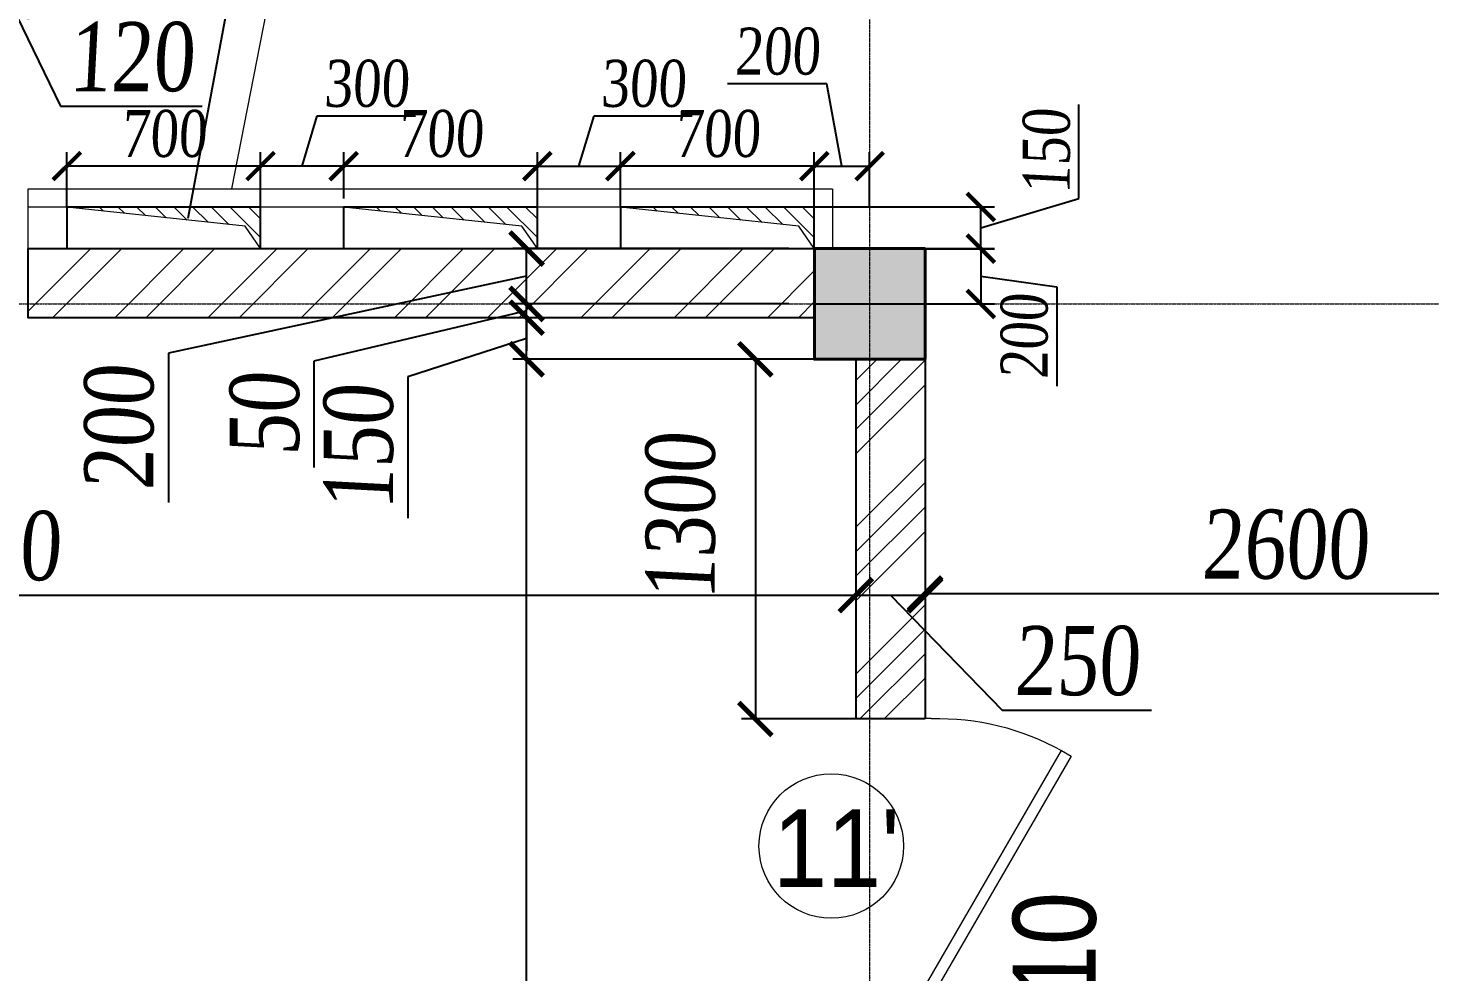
# Model space of a CAD drawing. Header units: inches. Extents: x -407541 to 6688123, y -998590 to 1205599.
# Drawn here: x 170363 to 175427, y 246523 to 249934 of the extents above; entities that cross this region are included whole.
import ezdxf

# ---------------------------------------------------------------- set-up
doc = ezdxf.new("R2010")
doc.units = ezdxf.units.IN
doc.header["$MEASUREMENT"] = 0
doc.linetypes.add('ACAD_ISO04W100', pattern=[30, 24, -3, 0, -3])
for name, color, linetype, lineweight in [('ведомость проемов', 3, 'Continuous', 9), ('гипрок', 35, 'Continuous', 15), ('двери', 123, 'Continuous', 13), ('МОНОЛИТ', 5, 'Continuous', 40), ('Оси', 254, 'ACAD_ISO04W100', 5), ('ОТВ ЭО', 121, 'Continuous', 25), ('ПЕРЕГОРОДКА', 7, 'Continuous', 25), ('Перемычки', 21, 'Continuous', 13), ('размер внутр', 142, 'Continuous', 5), ('размеры шахт', 20, 'Continuous', 15), ('текст ЭО', 41, 'Continuous', 15), ('текст_ОВ', 40, 'Continuous', 25), ('Штриховка', 7, 'Continuous', 9), ('ШТРИХОВКА КИРПИЧ', 30, 'Continuous', 9)]:
    doc.layers.add(name, color=color, linetype=linetype, lineweight=lineweight)
doc.styles.get("Standard").update_dxf_attribs({"font": 'arial.ttf'})
doc.styles.add('style1', font='arial.ttf', dxfattribs={"width": 0.9, "height": 500})
doc.styles.add('STYLE2', font='times.ttf', dxfattribs={"width": 0.8, "oblique": 3})
doc.dimstyles.new('vnytren', dxfattribs={"dimtxt": 250, "dimasz": 120, "dimexe": 50, "dimexo": 0, "dimgap": 50, "dimtad": 1, "dimdec": 0, "dimzin": 0, "dimdsep": 46, "dimtxsty": 'STYLE2', "dimblk": 'ARCHTICK', "dimcen": 0, "dimadec": 0, "dimazin": 0, "dimtfac": 1, "dimtdec": 0, "dimtmove": 1, "dimatfit": 2, "dimldrblk": 'DOT', "dimfxl": 1, "dimtolj": 1, "dimtzin": 0, "dimarcsym": 0})
doc.dimstyles.new('waxti', dxfattribs={"dimtxt": 170, "dimasz": 100, "dimexe": 50, "dimexo": 0, "dimgap": 30, "dimtad": 1, "dimdec": 0, "dimzin": 0, "dimdsep": 46, "dimtxsty": 'STYLE2', "dimblk": 'ARCHTICK', "dimcen": 0, "dimadec": 0, "dimazin": 0, "dimtfac": 1, "dimtdec": 0, "dimtmove": 1, "dimatfit": 2, "dimldrblk": 'DOT', "dimfxl": 1, "dimtolj": 1, "dimtzin": 0, "dimarcsym": 0})

# ---------------------------------------------------------------- blocks, each defined once
blk = doc.blocks.new('_ARCHTICK')
at = {"color": 0, "linetype": 'ByBlock', "const_width": 0.15}
blk.add_lwpolyline([(-0.5, -0.5), (0.5, 0.5)], dxfattribs=at)
blk = doc.blocks.new('*D1540')
at = {"layer": 'размер внутр', "color": 0, "lineweight": -2, "transparency": 16777216}
for p, q in [((173353.2, 248737.2), (172940.3, 248737.2)), ((172990.3, 248737.2), (172990.3, 247437.3)), ((173483.2, 247437.3), (172940.3, 247437.3))]:
    blk.add_line(p, q, dxfattribs=at)
at = {"layer": 'размер внутр', "color": 0, "lineweight": -2, "transparency": 16777216, "xscale": 120, "yscale": 120, "zscale": 120}
for p, rotation in [((172990.3, 248737.2), 90), ((172990.3, 247437.3), 270)]:
    blk.add_blockref('_ARCHTICK', p, dxfattribs=dict(at, rotation=rotation))
at = {"layer": 'размер внутр', "color": 0, "transparency": 16777216, "insert": (172720.6, 248169.3), "char_height": 250, "attachment_point": 5, "rotation": 90, "style": 'STYLE2'}
blk.add_mtext('\\A1;1300', dxfattribs=at)
blk = doc.blocks.new('_Dot')
at = {"color": 0, "linetype": 'ByBlock', "lineweight": -2}
blk.add_line((-0.5, 0), (-1, 0), dxfattribs=at)
at = {"color": 0, "linetype": 'ByBlock', "const_width": 0.5}
blk.add_lwpolyline([(-0.25, 0, 1), (0.25, 0, 1)], format="xyb", close=True, dxfattribs=at)
blk = doc.blocks.new('*D1555')
at = {"layer": 'размер внутр', "color": 0, "lineweight": -2, "transparency": 16777216}
for p, q in [((173203.4, 248737.2), (172114.1, 248737.2)), ((172164.1, 243137.2), (172164.1, 248737.2)), ((173256.9, 243137.2), (172114.1, 243137.2))]:
    blk.add_line(p, q, dxfattribs=at)
at = {"layer": 'размер внутр', "color": 0, "lineweight": -2, "transparency": 16777216, "xscale": 120, "yscale": 120, "zscale": 120}
for p, rotation in [((172164.1, 248737.2), 90), ((172164.1, 243137.2), 270)]:
    blk.add_blockref('_ARCHTICK', p, dxfattribs=dict(at, rotation=rotation))
at = {"layer": 'размер внутр', "color": 0, "transparency": 16777216, "insert": (171986.9, 245937.2), "char_height": 250, "attachment_point": 5, "rotation": 90, "style": 'STYLE2'}
blk.add_mtext('\\A1;5600', dxfattribs=at)
blk = doc.blocks.new('*D1556')
at = {"layer": 'размер внутр', "color": 0, "lineweight": -2, "transparency": 16777216}
for p, q in [((173141.8, 248887.3), (172114.1, 248887.3)), ((172164.1, 248737.2), (172164.1, 248887.3)), ((172164.1, 248812.3), (171735.1, 248674.1)), ((173203.4, 248737.2), (172114.1, 248737.2)), ((171735.1, 248674.1), (171735.1, 248163.2))]:
    blk.add_line(p, q, dxfattribs=at)
at = {"layer": 'размер внутр', "color": 0, "lineweight": -2, "transparency": 16777216, "xscale": 120, "yscale": 120, "zscale": 120}
for p, rotation in [((172164.1, 248887.3), 90), ((172164.1, 248737.2), 270)]:
    blk.add_blockref('_ARCHTICK', p, dxfattribs=dict(at, rotation=rotation))
at = {"layer": 'размер внутр', "color": 0, "transparency": 16777216, "insert": (171557.9, 248418.7), "char_height": 250, "attachment_point": 5, "rotation": 90, "style": 'STYLE2'}
blk.add_mtext('\\A1;150', dxfattribs=at)
blk = doc.blocks.new('*D1557')
at = {"layer": 'размер внутр', "color": 0, "lineweight": -2, "transparency": 16777216}
for p, q in [((172164.1, 248937.2), (172164.1, 249057.2)), ((173111.2, 248937.2), (172114.1, 248937.2)), ((172164.1, 248887.3), (172164.1, 248937.2)), ((172164.1, 248887.3), (172164.1, 248937.2)), ((172164.1, 248912.3), (171395.9, 248730.3)), ((173141.8, 248887.3), (172114.1, 248887.3)), ((172164.1, 248887.3), (172164.1, 248767.3)), ((171395.9, 248730.3), (171395.9, 248346.4))]:
    blk.add_line(p, q, dxfattribs=at)
at = {"layer": 'размер внутр', "color": 0, "lineweight": -2, "transparency": 16777216, "xscale": 120, "yscale": 120, "zscale": 120}
for p, rotation in [((172164.1, 248937.2), 270), ((172164.1, 248887.3), 90)]:
    blk.add_blockref('_ARCHTICK', p, dxfattribs=dict(at, rotation=rotation))
at = {"layer": 'размер внутр', "color": 0, "transparency": 16777216, "insert": (171218.7, 248538.4), "char_height": 250, "attachment_point": 5, "rotation": 90, "style": 'STYLE2'}
blk.add_mtext('\\A1;50', dxfattribs=at)
blk = doc.blocks.new('*D1558')
at = {"layer": 'размер внутр', "color": 0, "lineweight": -2, "transparency": 16777216}
for p, q in [((173111.2, 249137.2), (172114.1, 249137.2)), ((172164.1, 248937.2), (172164.1, 249137.2)), ((172164.1, 249037.2), (170870.3, 248758.9)), ((173111.2, 248937.2), (172114.1, 248937.2)), ((170870.3, 248758.9), (170870.3, 248219.8))]:
    blk.add_line(p, q, dxfattribs=at)
at = {"layer": 'размер внутр', "color": 0, "lineweight": -2, "transparency": 16777216, "xscale": 120, "yscale": 120, "zscale": 120}
for p, rotation in [((172164.1, 249137.2), 90), ((172164.1, 248937.2), 270)]:
    blk.add_blockref('_ARCHTICK', p, dxfattribs=dict(at, rotation=rotation))
at = {"layer": 'размер внутр', "color": 0, "transparency": 16777216, "insert": (170693.1, 248489.4), "char_height": 250, "attachment_point": 5, "rotation": 90, "style": 'STYLE2'}
blk.add_mtext('\\A1;200', dxfattribs=at)
blk = doc.blocks.new('*D1561')
at = {"layer": 'размер внутр', "color": 0, "lineweight": -2, "transparency": 16777216}
for p, q in [((167003.4, 248737.2), (167003.4, 247834.5)), ((173353.2, 248737.2), (173353.2, 247834.5)), ((167003.4, 247884.5), (173353.2, 247884.5))]:
    blk.add_line(p, q, dxfattribs=at)
at = {"layer": 'размер внутр', "color": 0, "lineweight": -2, "transparency": 16777216, "xscale": 120, "yscale": 120, "zscale": 120, "rotation": 180}
blk.add_blockref('_ARCHTICK', (167003.4, 247884.5), dxfattribs=at)
at = {"layer": 'размер внутр', "color": 0, "lineweight": -2, "transparency": 16777216, "xscale": 120, "yscale": 120, "zscale": 120}
blk.add_blockref('_ARCHTICK', (173353.2, 247884.5), dxfattribs=at)
at = {"layer": 'размер внутр', "color": 0, "transparency": 16777216, "insert": (170178.3, 248061.7), "char_height": 250, "attachment_point": 5, "style": 'STYLE2'}
blk.add_mtext('\\A1;6350', dxfattribs=at)
blk = doc.blocks.new('*D1562')
at = {"layer": 'размер внутр', "color": 0, "lineweight": -2, "transparency": 16777216}
for p, q in [((173353.2, 248715.7), (173353.2, 247834.5)), ((173603.3, 248689.3), (173603.3, 247834.5)), ((173353.2, 247884.5), (173603.3, 247884.5)), ((173478.2, 247884.5), (173881.8, 247469.2)), ((173881.8, 247469.2), (174421, 247469.2))]:
    blk.add_line(p, q, dxfattribs=at)
at = {"layer": 'размер внутр', "color": 0, "lineweight": -2, "transparency": 16777216, "xscale": 120, "yscale": 120, "zscale": 120, "rotation": 180}
blk.add_blockref('_ARCHTICK', (173353.2, 247884.5), dxfattribs=at)
at = {"layer": 'размер внутр', "color": 0, "lineweight": -2, "transparency": 16777216, "xscale": 120, "yscale": 120, "zscale": 120}
blk.add_blockref('_ARCHTICK', (173603.3, 247884.5), dxfattribs=at)
at = {"layer": 'размер внутр', "color": 0, "transparency": 16777216, "insert": (174151.4, 247646.4), "char_height": 250, "attachment_point": 5, "style": 'STYLE2'}
blk.add_mtext('\\A1;250', dxfattribs=at)
blk = doc.blocks.new('*D1563')
at = {"layer": 'размер внутр', "color": 0, "lineweight": -2, "transparency": 16777216}
for p, q in [((173603.3, 248689.3), (173603.3, 247840.3)), ((176203.2, 248497.8), (176203.2, 247840.3)), ((173603.3, 247890.3), (176203.2, 247890.3))]:
    blk.add_line(p, q, dxfattribs=at)
at = {"layer": 'размер внутр', "color": 0, "lineweight": -2, "transparency": 16777216, "xscale": 120, "yscale": 120, "zscale": 120, "rotation": 180}
blk.add_blockref('_ARCHTICK', (173603.3, 247890.3), dxfattribs=at)
at = {"layer": 'размер внутр', "color": 0, "lineweight": -2, "transparency": 16777216, "xscale": 120, "yscale": 120, "zscale": 120}
blk.add_blockref('_ARCHTICK', (176203.2, 247890.3), dxfattribs=at)
at = {"layer": 'размер внутр', "color": 0, "transparency": 16777216, "insert": (174903.2, 248067.4), "char_height": 250, "attachment_point": 5, "style": 'STYLE2'}
blk.add_mtext('\\A1;2600', dxfattribs=at)
blk = doc.blocks.new('DVER 4(!)')
at = {"layer": 'двери'}
for points in [[(6388679.9, 630569.8), (6388559.9, 630569.8)], [(6388645.3, 630549.8), (6389150.3, 629675.1), (6389184.9, 629695.1), (6388679.9, 630569.8), (6388645.3, 630549.8)], [(6388679.9, 629559.8), (6388559.9, 629559.8)]]:
    blk.add_lwpolyline(points, dxfattribs=at)
blk.add_arc((6388706.2, 630469.7), 910.3, 268.3483, 299.2018, dxfattribs=at)
blk = doc.blocks.new('*D3622')
at = {"layer": 'размер внутр', "color": 0, "lineweight": -2, "transparency": 16777216}
for p, q in [((170243.2, 250018.3), (170243.2, 249966.8)), ((170363.2, 250016.8), (170243.2, 250016.8)), ((170303.2, 250016.8), (170480.9, 249651.9)), ((170363.2, 250018.3), (170363.2, 249966.8)), ((170480.9, 249651.9), (170991.8, 249651.9))]:
    blk.add_line(p, q, dxfattribs=at)
at = {"layer": 'размер внутр', "color": 0, "lineweight": -2, "transparency": 16777216, "xscale": 120, "yscale": 120, "zscale": 120, "rotation": 180}
blk.add_blockref('_ARCHTICK', (170243.2, 250016.8), dxfattribs=at)
at = {"layer": 'размер внутр', "color": 0, "lineweight": -2, "transparency": 16777216, "xscale": 120, "yscale": 120, "zscale": 120}
blk.add_blockref('_ARCHTICK', (170363.2, 250016.8), dxfattribs=at)
at = {"layer": 'размер внутр', "color": 0, "transparency": 16777216, "insert": (170736.4, 249829.1), "char_height": 250, "attachment_point": 5, "style": 'STYLE2'}
blk.add_mtext('\\A1;120', dxfattribs=at)
blk = doc.blocks.new('*D3423')
at = {"layer": 'размеры шахт', "color": 0, "lineweight": -2, "ltscale": 0.1, "transparency": 16777216}
for p, q in [((172502.8, 249286.6), (172502.8, 249485.2)), ((173203.2, 249286.6), (173203.2, 249485.2)), ((173203.2, 249435.2), (172502.8, 249435.2))]:
    blk.add_line(p, q, dxfattribs=at)
at = {"layer": 'размеры шахт', "color": 0, "lineweight": -2, "ltscale": 0.1, "transparency": 16777216, "xscale": 100, "yscale": 100, "zscale": 100, "rotation": 180}
blk.add_blockref('_ARCHTICK', (172502.8, 249435.2), dxfattribs=at)
at = {"layer": 'размеры шахт', "color": 0, "lineweight": -2, "ltscale": 0.1, "transparency": 16777216, "xscale": 100, "yscale": 100, "zscale": 100}
blk.add_blockref('_ARCHTICK', (173203.2, 249435.2), dxfattribs=at)
at = {"layer": 'размеры шахт', "color": 0, "ltscale": 0.1, "transparency": 16777216, "insert": (172853, 249551.9), "char_height": 170, "attachment_point": 5, "style": 'STYLE2'}
blk.add_mtext('\\A1;700', dxfattribs=at)
blk = doc.blocks.new('*D3424')
at = {"layer": 'размеры шахт', "color": 0, "lineweight": -2, "ltscale": 0.1, "transparency": 16777216}
for p, q in [((171503.4, 249318), (171503.4, 249485.2)), ((172203.2, 249286.6), (172203.2, 249485.2)), ((172203.2, 249435.2), (171503.4, 249435.2))]:
    blk.add_line(p, q, dxfattribs=at)
at = {"layer": 'размеры шахт', "color": 0, "lineweight": -2, "ltscale": 0.1, "transparency": 16777216, "xscale": 100, "yscale": 100, "zscale": 100, "rotation": 180}
blk.add_blockref('_ARCHTICK', (171503.4, 249435.2), dxfattribs=at)
at = {"layer": 'размеры шахт', "color": 0, "lineweight": -2, "ltscale": 0.1, "transparency": 16777216, "xscale": 100, "yscale": 100, "zscale": 100}
blk.add_blockref('_ARCHTICK', (172203.2, 249435.2), dxfattribs=at)
at = {"layer": 'размеры шахт', "color": 0, "ltscale": 0.1, "transparency": 16777216, "insert": (171853.3, 249551.9), "char_height": 170, "attachment_point": 5, "style": 'STYLE2'}
blk.add_mtext('\\A1;700', dxfattribs=at)
blk = doc.blocks.new('*D3425')
at = {"layer": 'размеры шахт', "color": 0, "lineweight": -2, "ltscale": 0.1, "transparency": 16777216}
for p, q in [((171353.3, 249435.2), (171407.7, 249616.7)), ((171407.7, 249616.7), (171762.7, 249616.7)), ((171203.2, 249287.2), (171203.2, 249485.2)), ((171503.4, 249318), (171503.4, 249485.2)), ((171503.4, 249435.2), (171203.2, 249435.2))]:
    blk.add_line(p, q, dxfattribs=at)
at = {"layer": 'размеры шахт', "color": 0, "lineweight": -2, "ltscale": 0.1, "transparency": 16777216, "xscale": 100, "yscale": 100, "zscale": 100, "rotation": 180}
blk.add_blockref('_ARCHTICK', (171203.2, 249435.2), dxfattribs=at)
at = {"layer": 'размеры шахт', "color": 0, "lineweight": -2, "ltscale": 0.1, "transparency": 16777216, "xscale": 100, "yscale": 100, "zscale": 100}
blk.add_blockref('_ARCHTICK', (171503.4, 249435.2), dxfattribs=at)
at = {"layer": 'размеры шахт', "color": 0, "ltscale": 0.1, "transparency": 16777216, "insert": (171585.2, 249733.2), "char_height": 170, "attachment_point": 5, "style": 'STYLE2'}
blk.add_mtext('\\A1;300', dxfattribs=at)
blk = doc.blocks.new('*D3426')
at = {"layer": 'размеры шахт', "color": 0, "lineweight": -2, "ltscale": 0.1, "transparency": 16777216}
for p, q in [((170503.3, 249286.6), (170503.3, 249485.2)), ((171203.2, 249287.2), (171203.2, 249485.2)), ((171203.2, 249435.2), (170503.3, 249435.2))]:
    blk.add_line(p, q, dxfattribs=at)
at = {"layer": 'размеры шахт', "color": 0, "lineweight": -2, "ltscale": 0.1, "transparency": 16777216, "xscale": 100, "yscale": 100, "zscale": 100, "rotation": 180}
blk.add_blockref('_ARCHTICK', (170503.3, 249435.2), dxfattribs=at)
at = {"layer": 'размеры шахт', "color": 0, "lineweight": -2, "ltscale": 0.1, "transparency": 16777216, "xscale": 100, "yscale": 100, "zscale": 100}
blk.add_blockref('_ARCHTICK', (171203.2, 249435.2), dxfattribs=at)
at = {"layer": 'размеры шахт', "color": 0, "ltscale": 0.1, "transparency": 16777216, "insert": (170853.3, 249551.9), "char_height": 170, "attachment_point": 5, "style": 'STYLE2'}
blk.add_mtext('\\A1;700', dxfattribs=at)
blk = doc.blocks.new('*D3412')
at = {"layer": 'размеры шахт', "color": 0, "lineweight": -2, "ltscale": 0.1, "transparency": 16777216}
for p, q in [((174159, 249318.7), (174159, 249658.2)), ((173804.6, 249212.4), (174159, 249318.7)), ((173203.2, 249287.6), (173854.6, 249287.6)), ((173804.6, 249137.2), (173804.6, 249287.6)), ((173203.2, 249137.2), (173854.6, 249137.2))]:
    blk.add_line(p, q, dxfattribs=at)
at = {"layer": 'размеры шахт', "color": 0, "lineweight": -2, "ltscale": 0.1, "transparency": 16777216, "xscale": 100, "yscale": 100, "zscale": 100}
for p, rotation in [((173804.6, 249287.6), 90), ((173804.6, 249137.2), 270)]:
    blk.add_blockref('_ARCHTICK', p, dxfattribs=dict(at, rotation=rotation))
at = {"layer": 'размеры шахт', "color": 0, "ltscale": 0.1, "transparency": 16777216, "insert": (174042.5, 249488.4), "char_height": 170, "attachment_point": 5, "rotation": 90, "style": 'STYLE2'}
blk.add_mtext('\\A1;150', dxfattribs=at)
blk = doc.blocks.new('*D3413')
at = {"layer": 'размеры шахт', "color": 0, "lineweight": -2, "ltscale": 0.1, "transparency": 16777216}
for p, q in [((173203.2, 249136.8), (173854.6, 249136.8)), ((173804.6, 249136.8), (173804.6, 248937.2)), ((173804.6, 249037), (174078.9, 248998.8)), ((174078.9, 248998.8), (174078.9, 248640.2)), ((173203.2, 248937.2), (173854.6, 248937.2))]:
    blk.add_line(p, q, dxfattribs=at)
at = {"layer": 'размеры шахт', "color": 0, "lineweight": -2, "ltscale": 0.1, "transparency": 16777216, "xscale": 100, "yscale": 100, "zscale": 100}
for p, rotation in [((173804.6, 249136.8), 90), ((173804.6, 248937.2), 270)]:
    blk.add_blockref('_ARCHTICK', p, dxfattribs=dict(at, rotation=rotation))
at = {"layer": 'размеры шахт', "color": 0, "ltscale": 0.1, "transparency": 16777216, "insert": (173962.4, 248819.5), "char_height": 170, "attachment_point": 5, "rotation": 90, "style": 'STYLE2'}
blk.add_mtext('\\A1;200', dxfattribs=at)
blk = doc.blocks.new('*D3414')
at = {"layer": 'размеры шахт', "color": 0, "lineweight": -2, "ltscale": 0.1, "transparency": 16777216}
for p, q in [((173248.8, 249733.2), (172890.2, 249733.2)), ((173303.2, 249435.2), (173248.8, 249733.2)), ((173203.2, 249286.6), (173203.2, 249485.2)), ((173403.2, 249287.6), (173403.2, 249485.2)), ((173203.2, 249435.2), (173403.2, 249435.2))]:
    blk.add_line(p, q, dxfattribs=at)
at = {"layer": 'размеры шахт', "color": 0, "lineweight": -2, "ltscale": 0.1, "transparency": 16777216, "xscale": 100, "yscale": 100, "zscale": 100, "rotation": 180}
blk.add_blockref('_ARCHTICK', (173203.2, 249435.2), dxfattribs=at)
at = {"layer": 'размеры шахт', "color": 0, "lineweight": -2, "ltscale": 0.1, "transparency": 16777216, "xscale": 100, "yscale": 100, "zscale": 100}
blk.add_blockref('_ARCHTICK', (173403.2, 249435.2), dxfattribs=at)
at = {"layer": 'размеры шахт', "color": 0, "ltscale": 0.1, "transparency": 16777216, "insert": (173069.5, 249849.6), "char_height": 170, "attachment_point": 5, "style": 'STYLE2'}
blk.add_mtext('\\A1;200', dxfattribs=at)
blk = doc.blocks.new('*D3429')
at = {"layer": 'размеры шахт', "color": 0, "lineweight": -2, "ltscale": 0.1, "transparency": 16777216}
for p, q in [((172353.3, 249435.2), (172407.7, 249616.7)), ((172407.7, 249616.7), (172762.7, 249616.7)), ((172203.2, 249318), (172203.2, 249485.2)), ((172503.4, 249287.2), (172503.4, 249485.2)), ((172203.2, 249435.2), (172503.4, 249435.2))]:
    blk.add_line(p, q, dxfattribs=at)
at = {"layer": 'размеры шахт', "color": 0, "lineweight": -2, "ltscale": 0.1, "transparency": 16777216, "xscale": 100, "yscale": 100, "zscale": 100, "rotation": 180}
blk.add_blockref('_ARCHTICK', (172203.2, 249435.2), dxfattribs=at)
at = {"layer": 'размеры шахт', "color": 0, "lineweight": -2, "ltscale": 0.1, "transparency": 16777216, "xscale": 100, "yscale": 100, "zscale": 100}
blk.add_blockref('_ARCHTICK', (172503.4, 249435.2), dxfattribs=at)
at = {"layer": 'размеры шахт', "color": 0, "ltscale": 0.1, "transparency": 16777216, "insert": (172585.2, 249733.2), "char_height": 170, "attachment_point": 5, "style": 'STYLE2'}
blk.add_mtext('\\A1;300', dxfattribs=at)

msp = doc.modelspace()

# ---------------------------------------------------------------- hatches: boundary and pattern name
at = {"layer": 'Штриховка'}
h = msp.add_hatch(dxfattribs=at)
h.set_pattern_fill('ANSI35', color=256, scale=25, style=0)
h.set_pattern_definition([(45, (-6764080.43, -624333.35), (-112.2532015, 112.2532015), []), (45, (-6763968.18, -624333.35), (-112.2532015, 112.2532015), [198.4375, -39.6875, 0, -39.6875])])
h.paths.add_polyline_path([(17203.4, 266637), (17603.4, 266637), (17603.4, 266237), (17203.4, 266237)])
h.paths.add_polyline_path([(20203.4, 266637), (20603.4, 266637), (20603.4, 266237), (20203.4, 266237)])
h.paths.add_polyline_path([(24073.4, 266637), (24473.4, 266637), (24473.4, 266237), (24073.4, 266237)])
h.paths.add_polyline_path([(17203.4, 261137), (17603.4, 261137), (17603.4, 260737), (17203.4, 260737)])
h.paths.add_polyline_path([(17203.4, 252637), (17603.4, 252637), (17603.4, 252237), (17203.4, 252237)])
h.paths.add_polyline_path([(17203.4, 249137), (17603.4, 249137), (17603.4, 248737), (17203.4, 248737)])
h.paths.add_polyline_path([(17203.4, 243137), (17603.4, 243137), (17603.4, 242737), (17203.4, 242737)])
h.paths.add_polyline_path([(17203.4, 237137), (17603.4, 237137), (17603.4, 236737), (17203.4, 236737)])
h.paths.add_polyline_path([(20203.4, 231137), (20603.4, 231137), (20603.4, 230737), (20203.4, 230737)])
h.paths.add_polyline_path([(20203.4, 237137), (20603.4, 237137), (20603.4, 236737), (20203.4, 236737)])
h.paths.add_polyline_path([(20203.4, 243137), (20603.4, 243137), (20603.4, 242737), (20203.4, 242737)])
h.paths.add_polyline_path([(20203.4, 249137), (20603.4, 249137), (20603.4, 248737), (20203.4, 248737)])
h.paths.add_polyline_path([(20203.4, 228037), (20603.4, 228037), (20603.4, 227637), (20203.4, 227637)])
h.paths.add_polyline_path([(20203.4, 219337), (20603.4, 219337), (20603.4, 218937), (20203.4, 218937)])
h.paths.add_polyline_path([(24703.4, 258237), (25103.4, 258237), (25103.4, 257837), (24703.4, 257837)])
h.paths.add_polyline_path([(30703.4, 263637), (31103.4, 263637), (31103.4, 263237), (30703.4, 263237)])
h.paths.add_polyline_path([(30703.4, 258237), (31103.4, 258237), (31103.4, 257837), (30703.4, 257837)])
h.paths.add_polyline_path([(36703.4, 263637), (37103.4, 263637), (37103.4, 263237), (36703.4, 263237)])
h.paths.add_polyline_path([(36703.4, 258237), (37103.4, 258237), (37103.4, 257837), (36703.4, 257837)])
h.paths.add_polyline_path([(42703.4, 263637), (43103.4, 263637), (43103.4, 263237), (42703.4, 263237)])
h.paths.add_polyline_path([(42703.4, 258237), (43103.4, 258237), (43103.4, 257837), (42703.4, 257837)])
h.paths.add_polyline_path([(48703.4, 258237), (49103.4, 258237), (49103.4, 257837), (48703.4, 257837)])
h.paths.add_polyline_path([(54703.4, 263637), (55103.4, 263637), (55103.4, 263237), (54703.4, 263237)])
h.paths.add_polyline_path([(54703.4, 258237), (55103.4, 258237), (55103.4, 257837), (54703.4, 257837)])
h.paths.add_polyline_path([(60703.4, 263637), (61103.4, 263637), (61103.4, 263237), (60703.4, 263237)])
h.paths.add_polyline_path([(60703.4, 258237), (61103.4, 258237), (61103.4, 257837), (60703.4, 257837)])
h.paths.add_polyline_path([(66703.4, 263637), (67103.4, 263637), (67103.4, 263237), (66703.4, 263237)])
h.paths.add_polyline_path([(66703.4, 258237), (67103.4, 258237), (67103.4, 257837), (66703.4, 257837)])
h.paths.add_polyline_path([(72703.4, 258237), (73103.4, 258237), (73103.4, 257837), (72703.4, 257837)])
h.paths.add_polyline_path([(78703.4, 263637), (79103.4, 263637), (79103.4, 263237), (78703.4, 263237)])
h.paths.add_polyline_path([(78703.4, 258237), (79103.4, 258237), (79103.4, 257837), (78703.4, 257837)])
h.paths.add_polyline_path([(84703.4, 263637), (85103.4, 263637), (85103.4, 263237), (84703.4, 263237)])
h.paths.add_polyline_path([(84703.4, 258237), (85103.4, 258237), (85103.4, 257837), (84703.4, 257837)])
h.paths.add_polyline_path([(90703.4, 258237), (91103.4, 258237), (91103.4, 257837), (90703.4, 257837)])
h.paths.add_polyline_path([(30703.4, 272037), (31103.4, 272037), (31103.4, 271637), (30703.4, 271637)])
h.paths.add_polyline_path([(36703.4, 272037), (37103.4, 272037), (37103.4, 271637), (36703.4, 271637)])
h.paths.add_polyline_path([(42703.4, 272037), (43103.4, 272037), (43103.4, 271637), (42703.4, 271637)])
h.paths.add_polyline_path([(54703.4, 272037), (55103.4, 272037), (55103.4, 271637), (54703.4, 271637)])
h.paths.add_polyline_path([(60703.4, 272037), (61103.4, 272037), (61103.4, 271637), (60703.4, 271637)])
h.paths.add_polyline_path([(66703.4, 272037), (67103.4, 272037), (67103.4, 271637), (66703.4, 271637)])
h.paths.add_polyline_path([(78703.4, 272037), (79103.4, 272037), (79103.4, 271637), (78703.4, 271637)])
h.paths.add_polyline_path([(84703.4, 272037), (85103.4, 272037), (85103.4, 271637), (84703.4, 271637)])
h.paths.add_polyline_path([(91333.4, 266637), (91733.4, 266637), (91733.4, 266237), (91333.4, 266237)])
h.paths.add_polyline_path([(95203.4, 266637), (95603.4, 266637), (95603.4, 266237), (95203.4, 266237)])
h.paths.add_polyline_path([(91333.4, 261137), (91733.4, 261137), (91733.4, 260737), (91333.4, 260737)])
h.paths.add_polyline_path([(95203.4, 261137), (95603.4, 261137), (95603.4, 260737), (95203.4, 260737)])
h.paths.add_polyline_path([(17203.4, 219337), (17603.4, 219337), (17603.4, 218937), (17203.4, 218937)])
h.paths.add_polyline_path([(12103.4, 219337), (12503.4, 219337), (12503.4, 218937), (12103.4, 218937)])
h.paths.add_polyline_path([(8503.4, 222937), (8903.4, 222937), (8903.4, 222537), (8503.4, 222537)])
h.paths.add_polyline_path([(8503.4, 228037), (8903.4, 228037), (8903.4, 227637), (8503.4, 227637)])
h.paths.add_polyline_path([(10603.4, 237137), (11003.4, 237137), (11003.4, 236737), (10603.4, 236737)])
h.paths.add_polyline_path([(10603.4, 243137), (11003.4, 243137), (11003.4, 242737), (10603.4, 242737)])
h.paths.add_polyline_path([(10603.4, 249137), (11003.4, 249137), (11003.4, 248737), (10603.4, 248737)])
h.paths.add_polyline_path([(26803.4, 237137), (27203.4, 237137), (27203.4, 236737), (26803.4, 236737)])
h.paths.add_polyline_path([(26803.4, 243137), (27203.4, 243137), (27203.4, 242737), (26803.4, 242737)])
h.paths.add_polyline_path([(26803.4, 249137), (27203.4, 249137), (27203.4, 248737), (26803.4, 248737)])
h.paths.add_polyline_path([(25303.4, 219337), (25703.4, 219337), (25703.4, 218937), (25303.4, 218937)])
h.paths.add_polyline_path([(28903.4, 222937), (29303.4, 222937), (29303.4, 222537), (28903.4, 222537)])
h.paths.add_polyline_path([(28903.4, 228037), (29303.4, 228037), (29303.4, 227637), (28903.4, 227637)])
h.paths.add_polyline_path([(26803.4, 231137), (27203.4, 231137), (27203.4, 230737), (26803.4, 230737)])
h.paths.add_polyline_path([(26803.4, 228037), (27203.4, 228037), (27203.4, 227637), (26803.4, 227637)])
h.paths.add_polyline_path([(95203.4, 243137), (95603.4, 243137), (95603.4, 242737), (95203.4, 242737)])
h.paths.add_polyline_path([(95203.4, 237137), (95603.4, 237137), (95603.4, 236737), (95203.4, 236737)])
h.paths.add_polyline_path([(98203.4, 231137), (98603.4, 231137), (98603.4, 230737), (98203.4, 230737)])
h.paths.add_polyline_path([(98203.4, 237137), (98603.4, 237137), (98603.4, 236737), (98203.4, 236737)])
h.paths.add_polyline_path([(98203.4, 243137), (98603.4, 243137), (98603.4, 242737), (98203.4, 242737)])
h.paths.add_polyline_path([(98203.4, 249137), (98603.4, 249137), (98603.4, 248737), (98203.4, 248737)])
h.paths.add_polyline_path([(98203.4, 222937), (98603.4, 222937), (98603.4, 222537), (98203.4, 222537)])
h.paths.add_polyline_path([(98203.4, 219337), (98603.4, 219337), (98603.4, 218937), (98203.4, 218937)])
h.paths.add_polyline_path([(95203.4, 222937), (95603.4, 222937), (95603.4, 222537), (95203.4, 222537)])
h.paths.add_polyline_path([(95203.4, 219337), (95603.4, 219337), (95603.4, 218937), (95203.4, 218937)])
h.paths.add_polyline_path([(90103.4, 219337), (90503.4, 219337), (90503.4, 218937), (90103.4, 218937)])
h.paths.add_polyline_path([(86503.4, 222937), (86903.4, 222937), (86903.4, 222537), (86503.4, 222537)])
h.paths.add_polyline_path([(86503.4, 228037), (86903.4, 228037), (86903.4, 227637), (86503.4, 227637)])
h.paths.add_polyline_path([(88603.4, 237137), (89003.4, 237137), (89003.4, 236737), (88603.4, 236737)])
h.paths.add_polyline_path([(88603.4, 243137), (89003.4, 243137), (89003.4, 242737), (88603.4, 242737)])
h.paths.add_polyline_path([(104803.4, 237137), (105203.4, 237137), (105203.4, 236737), (104803.4, 236737)])
h.paths.add_polyline_path([(104803.4, 243137), (105203.4, 243137), (105203.4, 242737), (104803.4, 242737)])
h.paths.add_polyline_path([(104803.4, 249137), (105203.4, 249137), (105203.4, 248737), (104803.4, 248737)])
h.paths.add_polyline_path([(103303.4, 219337), (103703.4, 219337), (103703.4, 218937), (103303.4, 218937)])
h.paths.add_polyline_path([(106903.4, 222937), (107303.4, 222937), (107303.4, 222537), (106903.4, 222537)])
h.paths.add_polyline_path([(104803.4, 231137), (105203.4, 231137), (105203.4, 230737), (104803.4, 230737)])
h.paths.add_polyline_path([(176603.4, 266637), (176203.4, 266637), (176203.4, 266237), (176603.4, 266237)])
h.paths.add_polyline_path([(173603.4, 266637), (173203.4, 266637), (173203.4, 266237), (173603.4, 266237)])
h.paths.add_polyline_path([(169733.4, 266637), (169333.4, 266637), (169333.4, 266237), (169733.4, 266237)])
h.paths.add_polyline_path([(176603.4, 261137), (176203.4, 261137), (176203.4, 260737), (176603.4, 260737)])
h.paths.add_polyline_path([(176603.4, 252637), (176203.4, 252637), (176203.4, 252237), (176603.4, 252237)])
h.paths.add_polyline_path([(176603.4, 249137), (176203.4, 249137), (176203.4, 248737), (176603.4, 248737)])
h.paths.add_polyline_path([(176603.4, 243137), (176203.4, 243137), (176203.4, 242737), (176603.4, 242737)])
h.paths.add_polyline_path([(176603.4, 237137), (176203.4, 237137), (176203.4, 236737), (176603.4, 236737)])
h.paths.add_polyline_path([(173603.4, 231137), (173203.4, 231137), (173203.4, 230737), (173603.4, 230737)])
h.paths.add_polyline_path([(173603.4, 237137), (173203.4, 237137), (173203.4, 236737), (173603.4, 236737)])
h.paths.add_polyline_path([(173603.4, 243137), (173203.4, 243137), (173203.4, 242737), (173603.4, 242737)])
h.paths.add_polyline_path([(173603.4, 249137), (173203.4, 249137), (173203.4, 248737), (173603.4, 248737)])
h.paths.add_polyline_path([(173603.4, 228037), (173203.4, 228037), (173203.4, 227637), (173603.4, 227637)])
h.paths.add_polyline_path([(173603.4, 222937), (173203.4, 222937), (173203.4, 222537), (173603.4, 222537)])
h.paths.add_polyline_path([(173603.4, 219337), (173203.4, 219337), (173203.4, 218937), (173603.4, 218937)])
h.paths.add_polyline_path([(169103.4, 258237), (168703.4, 258237), (168703.4, 257837), (169103.4, 257837)])
h.paths.add_polyline_path([(163103.4, 263637), (162703.4, 263637), (162703.4, 263237), (163103.4, 263237)])
h.paths.add_polyline_path([(163103.4, 258237), (162703.4, 258237), (162703.4, 257837), (163103.4, 257837)])
h.paths.add_polyline_path([(157103.4, 263637), (156703.4, 263637), (156703.4, 263237), (157103.4, 263237)])
h.paths.add_polyline_path([(157103.4, 258237), (156703.4, 258237), (156703.4, 257837), (157103.4, 257837)])
h.paths.add_polyline_path([(151103.4, 263637), (150703.4, 263637), (150703.4, 263237), (151103.4, 263237)])
h.paths.add_polyline_path([(151103.4, 258237), (150703.4, 258237), (150703.4, 257837), (151103.4, 257837)])
h.paths.add_polyline_path([(145103.4, 258237), (144703.4, 258237), (144703.4, 257837), (145103.4, 257837)])
h.paths.add_polyline_path([(139103.4, 263637), (138703.4, 263637), (138703.4, 263237), (139103.4, 263237)])
h.paths.add_polyline_path([(139103.4, 258237), (138703.4, 258237), (138703.4, 257837), (139103.4, 257837)])
h.paths.add_polyline_path([(133103.4, 263637), (132703.4, 263637), (132703.4, 263237), (133103.4, 263237)])
h.paths.add_polyline_path([(133103.4, 258237), (132703.4, 258237), (132703.4, 257837), (133103.4, 257837)])
h.paths.add_polyline_path([(127103.4, 263637), (126703.4, 263637), (126703.4, 263237), (127103.4, 263237)])
h.paths.add_polyline_path([(127103.4, 258237), (126703.4, 258237), (126703.4, 257837), (127103.4, 257837)])
h.paths.add_polyline_path([(121103.4, 258237), (120703.4, 258237), (120703.4, 257837), (121103.4, 257837)])
h.paths.add_polyline_path([(115103.4, 263637), (114703.4, 263637), (114703.4, 263237), (115103.4, 263237)])
h.paths.add_polyline_path([(115103.4, 258237), (114703.4, 258237), (114703.4, 257837), (115103.4, 257837)])
h.paths.add_polyline_path([(109103.4, 263637), (108703.4, 263637), (108703.4, 263237), (109103.4, 263237)])
h.paths.add_polyline_path([(109103.4, 258237), (108703.4, 258237), (108703.4, 257837), (109103.4, 257837)])
h.paths.add_polyline_path([(103103.4, 258237), (102703.4, 258237), (102703.4, 257837), (103103.4, 257837)])
h.paths.add_polyline_path([(163103.4, 272037), (162703.4, 272037), (162703.4, 271637), (163103.4, 271637)])
h.paths.add_polyline_path([(157103.4, 272037), (156703.4, 272037), (156703.4, 271637), (157103.4, 271637)])
h.paths.add_polyline_path([(151103.4, 272037), (150703.4, 272037), (150703.4, 271637), (151103.4, 271637)])
h.paths.add_polyline_path([(139103.4, 272037), (138703.4, 272037), (138703.4, 271637), (139103.4, 271637)])
h.paths.add_polyline_path([(133103.4, 272037), (132703.4, 272037), (132703.4, 271637), (133103.4, 271637)])
h.paths.add_polyline_path([(127103.4, 272037), (126703.4, 272037), (126703.4, 271637), (127103.4, 271637)])
h.paths.add_polyline_path([(115103.4, 272037), (114703.4, 272037), (114703.4, 271637), (115103.4, 271637)])
h.paths.add_polyline_path([(109103.4, 272037), (108703.4, 272037), (108703.4, 271637), (109103.4, 271637)])
h.paths.add_polyline_path([(102473.4, 266637), (102073.4, 266637), (102073.4, 266237), (102473.4, 266237)])
h.paths.add_polyline_path([(98603.4, 266637), (98203.4, 266637), (98203.4, 266237), (98603.4, 266237)])
h.paths.add_polyline_path([(176603.4, 222937), (176203.4, 222937), (176203.4, 222537), (176603.4, 222537)])
h.paths.add_polyline_path([(176603.4, 219337), (176203.4, 219337), (176203.4, 218937), (176603.4, 218937)])
h.paths.add_polyline_path([(181703.4, 219337), (181303.4, 219337), (181303.4, 218937), (181703.4, 218937)])
h.paths.add_polyline_path([(185303.4, 222937), (184903.4, 222937), (184903.4, 222537), (185303.4, 222537)])
h.paths.add_polyline_path([(185303.4, 228037), (184903.4, 228037), (184903.4, 227637), (185303.4, 227637)])
h.paths.add_polyline_path([(183203.4, 237137), (182803.4, 237137), (182803.4, 236737), (183203.4, 236737)])
h.paths.add_polyline_path([(183203.4, 243137), (182803.4, 243137), (182803.4, 242737), (183203.4, 242737)])
h.paths.add_polyline_path([(183203.4, 249137), (182803.4, 249137), (182803.4, 248737), (183203.4, 248737)])
h.paths.add_polyline_path([(167003.4, 237137), (166603.4, 237137), (166603.4, 236737), (167003.4, 236737)])
h.paths.add_polyline_path([(167003.4, 243137), (166603.4, 243137), (166603.4, 242737), (167003.4, 242737)])
h.paths.add_polyline_path([(167003.4, 249137), (166603.4, 249137), (166603.4, 248737), (167003.4, 248737)])
h.paths.add_polyline_path([(168503.4, 219337), (168103.4, 219337), (168103.4, 218937), (168503.4, 218937)])
h.paths.add_polyline_path([(164903.4, 222937), (164503.4, 222937), (164503.4, 222537), (164903.4, 222537)])
h.paths.add_polyline_path([(164903.4, 228037), (164503.4, 228037), (164503.4, 227637), (164903.4, 227637)])
h.paths.add_polyline_path([(167003.4, 231137), (166603.4, 231137), (166603.4, 230737), (167003.4, 230737)])
h.paths.add_polyline_path([(167003.4, 228037), (166603.4, 228037), (166603.4, 227637), (167003.4, 227637)])
h.paths.add_polyline_path([(91333.4, 258237), (91733.4, 258237), (91733.4, 257837), (91333.4, 257837)])
h.paths.add_polyline_path([(95203.4, 258237), (95603.4, 258237), (95603.4, 257837), (95203.4, 257837)])
h.paths.add_polyline_path([(180703.4, 261137), (180303.4, 261137), (180303.4, 260737), (180703.4, 260737)])
h.paths.add_polyline_path([(180703.4, 252637), (180303.4, 252637), (180303.4, 252237), (180703.4, 252237)])
h.paths.add_polyline_path([(13103.4, 261137), (13503.4, 261137), (13503.4, 260737), (13103.4, 260737)])
h.paths.add_polyline_path([(13103.4, 252637), (13503.4, 252637), (13503.4, 252237), (13103.4, 252237)])
h.paths.add_polyline_path([(17203.4, 258237), (17603.4, 258237), (17603.4, 257837), (17203.4, 257837)])
h.paths.add_polyline_path([(13103.4, 258237), (13503.4, 258237), (13503.4, 257837), (13103.4, 257837)])
h.paths.add_polyline_path([(176603.4, 258237), (176203.4, 258237), (176203.4, 257837), (176603.4, 257837)])
h.paths.add_polyline_path([(180703.4, 258237), (180303.4, 258237), (180303.4, 257837), (180703.4, 257837)])
h.paths.add_polyline_path([(98203.4, 228037), (98603.4, 228037), (98603.4, 227637), (98203.4, 227637)])
h.paths.add_polyline_path([(104803.4, 228037), (105203.4, 228037), (105203.4, 227637), (104803.4, 227637)])
h.paths.add_polyline_path([(106903.4, 228037), (107303.4, 228037), (107303.4, 227637), (106903.4, 227637)])
h.paths.add_polyline_path([(17603.4, 222922), (17203.4, 222922), (17203.4, 222537), (17603.4, 222537)])
h.paths.add_polyline_path([(20603.4, 222922), (20203.4, 222922), (20203.4, 222537), (20603.4, 222537)])
at = {"layer": 'Штриховка', "ltscale": 0.1}
h = msp.add_hatch(dxfattribs=at)
h.set_pattern_fill('ANSI31', color=256, scale=15, style=0)
h.set_pattern_definition([(135, (6510326.54, 1479668.903), (33.67596045, 33.67596045), [])])
h.paths.add_polyline_path([(171203.2, 249137.2), (171147, 249217.8), (170502.8, 249287.2), (171203.2, 249287.2)])
h = msp.add_hatch(dxfattribs=at)
h.set_pattern_fill('ANSI31', color=256, scale=15, style=0)
h.set_pattern_definition([(135, (6511326.54, 1479668.903), (33.67596045, 33.67596045), [])])
h.paths.add_polyline_path([(172203.2, 249137.2), (172147, 249217.8), (171502.8, 249287.2), (172203.2, 249287.2)])
h = msp.add_hatch(dxfattribs=at)
h.set_pattern_fill('ANSI31', color=256, scale=15, style=0)
h.set_pattern_definition([(135, (6512326.54, 1479668.903), (33.67596045, 33.67596045), [])])
h.paths.add_polyline_path([(173203.2, 249137.2), (173147, 249217.8), (172502.8, 249287.2), (173203.2, 249287.2)])
at = {"layer": 'Штриховка'}
h = msp.add_hatch(dxfattribs=at)
h.set_pattern_fill('ANSI32', color=256, scale=25, style=0)
h.set_pattern_definition([(45, (-6157577.14, 1289607.42), (-168.379802, 168.379802), []), (45, (-6157464.88, 1289607.42), (-168.379802, 168.379802), [])])
h.paths.add_polyline_path([(170363.2, 249137.2), (173203.2, 249137.2), (173203.2, 248887.2), (170363.2, 248887.2)])
at = {"layer": 'ШТРИХОВКА КИРПИЧ', "ltscale": 0.1}
h = msp.add_hatch(dxfattribs=at)
h.set_pattern_fill('ANSI34', color=256, scale=500, style=0)
h.paths.add_polyline_path([(173403.2, 247438.3), (173603.3, 247438.3), (173603.3, 248737.2), (173403.2, 248737.2)])
h.paths.add_polyline_path([(173403.2, 248737.2), (173353.2, 248737.2), (173353.2, 247438.3), (173403.2, 247438.3)])
h.paths.add_polyline_path([(176403.2, 248737.2), (176203.2, 248737.2), (176203.2, 245047.2), (176203.2, 243137.2), (176403.2, 243137.2)])
h.paths.add_polyline_path([(176453.3, 248737.2), (176403.2, 248737.2), (176403.2, 243137.2), (176453.6, 243137.2), (176453.6, 245047.2), (176453.3, 245047.2)])
h.paths.add_polyline_path([(176453.2, 242737.2), (176403.2, 242737.2), (176403.2, 241695.7), (176453.5, 241696.2)])
h.paths.add_polyline_path([(176203.5, 241694), (176224, 241694.2), (176225.2, 241696.2), (176228.6, 241694.2), (176403.2, 241695.7), (176403.2, 242737.2), (176203.2, 242737.2)])

# ---------------------------------------------------------------- linework, layer by layer
at = {"layer": 'ведомость проемов'}
msp.add_circle((173264.6, 246977.9), 261.1, dxfattribs=at)
at = {"layer": 'гипрок', "ltscale": 0.1}
for p, q in [((170363.2, 249353.1), (173268.3, 249353.1)), ((170363.4, 249138.1), (170363.4, 249353.1)), ((173268.5, 249353.1), (173268.5, 249137.8)), ((173203.2, 249286.6), (170363.2, 249286.6))]:
    msp.add_line(p, q, dxfattribs=at)
at = {"layer": 'МОНОЛИТ'}
msp.add_lwpolyline([(173603.4, 249137.2), (173203.4, 249137.2), (173203.4, 248737.2), (173603.4, 248737.2)], close=True, dxfattribs=at)
at = {"layer": 'Оси', "ltscale": 0.3}
for p, q in [((173403.2, 278737.2), (173403.2, 186893.5)), ((157503.2, 248937.2), (192303.2, 248937.2))]:
    msp.add_line(p, q, dxfattribs=at)
at = {"layer": 'ОТВ ЭО', "ltscale": 100}
for points in [[(171203.2, 249137.2), (171203.2, 249287.2), (170502.8, 249287.2), (170502.8, 249137.2), (171203.2, 249137.2)], [(172203.2, 249137.2), (172203.2, 249287.2), (171502.8, 249287.2), (171502.8, 249137.2), (172203.2, 249137.2)], [(173203.2, 249137.2), (173203.2, 249287.2), (172502.8, 249287.2), (172502.8, 249137.2), (173203.2, 249137.2)]]:
    msp.add_lwpolyline(points, dxfattribs=at)
at = {"layer": 'ПЕРЕГОРОДКА'}
for p, q in [((173353.2, 248737.2), (173353.2, 247438.3)), ((173603.3, 248737.2), (173603.3, 247438.3)), ((173353.2, 247438.3), (173603.3, 247438.3))]:
    msp.add_line(p, q, dxfattribs=at)
msp.add_lwpolyline([(170363.2, 249137.2), (173203.2, 249137.2), (173203.2, 248887.2), (170363.2, 248887.2)], close=True, dxfattribs=at)
at = {"layer": 'текст ЭО', "ltscale": 0.1}
msp.add_lwpolyline([(173630.5, 250571.9), (171336.4, 250571.9), (171097.6, 249353.1)], dxfattribs=at)
at = {"layer": 'текст_ОВ', "ltscale": 0.1}
msp.add_line((170941.6, 249247.6), (171276.9, 251043.3), dxfattribs=at)
at = {"layer": 'Штриховка', "ltscale": 0.1}
for points in [[(171203.2, 249137.2), (171147, 249217.8), (170502.8, 249287.2), (171203.2, 249287.2), (171203.2, 249137.2)], [(172203.2, 249137.2), (172147, 249217.8), (171502.8, 249287.2), (172203.2, 249287.2), (172203.2, 249137.2)], [(173203.2, 249137.2), (173147, 249217.8), (172502.8, 249287.2), (173203.2, 249287.2), (173203.2, 249137.2)]]:
    msp.add_lwpolyline(points, dxfattribs=at)

# ---------------------------------------------------------------- block references
at = {"layer": 'двери', "xscale": -1, "rotation": 180}
msp.add_blockref('DVER 4(!)', (-6215054.3, 876998.1), dxfattribs=at)

# ---------------------------------------------------------------- texts
at = {"layer": 'ведомость проемов', "insert": (173053.4, 246830.3), "char_height": 280, "width": 4068.199, "attachment_point": 7, "style": 'style1'}
msp.add_mtext("11'", dxfattribs=at)
at = {"layer": 'Перемычки', "width": 0.82}
msp.add_text('ПР10', height=300, rotation=89.9979, dxfattribs=at).set_placement((174219.9, 245953.2))

# ---------------------------------------------------------------- dimensions: what is measured, and where the dimension line sits
at = {"layer": 'размер внутр'}
for base, p1, p2, picture, middle in [((170243.2, 250016.8), (170363.2, 250018.3), (170243.2, 250018.3), '*D3622', (170530.9, 249651.9)), ((173603.3, 247884.5), (173353.2, 248715.7), (173603.3, 248689.3), '*D1562', (173931.8, 247469.2))]:
    dim = msp.add_linear_dim(base=base, p1=p1, p2=p2, dimstyle='vnytren', dxfattribs=at)
    dim.commit()
    dim.dimension.update_dxf_attribs({"geometry": picture, "text_midpoint": middle, "dimtype": 160})
for base, p1, p2, picture, middle in [((172164.1, 249137.2), (173111.2, 248937.2), (173111.2, 249137.2), '*D1558', (170870.3, 248708.9)), ((172164.1, 248937.2), (173141.8, 248887.3), (173111.2, 248937.2), '*D1557', (171395.9, 248680.3)), ((172164.1, 248887.3), (173203.4, 248737.2), (173141.8, 248887.3), '*D1556', (171735.1, 248624.1)), ((172990.3, 247437.3), (173353.2, 248737.2), (173483.2, 247437.3), '*D1540', (172897.7, 248169.3))]:
    dim = msp.add_linear_dim(base=base, p1=p1, p2=p2, angle=90, dimstyle='vnytren', dxfattribs=at)
    dim.commit()
    dim.dimension.update_dxf_attribs({"geometry": picture, "text_midpoint": middle, "dimtype": 160})
dim = msp.add_linear_dim(base=(172164.1, 248737.2), p1=(173256.9, 243137.2), p2=(173203.4, 248737.2), angle=90, dimstyle='vnytren', dxfattribs=at)
dim.commit()
dim.dimension.update_dxf_attribs({"geometry": '*D1555', "text_midpoint": (171986.9, 245937.2)})
for base, p1, p2, picture, middle in [((173353.2, 247884.5), (167003.4, 248737.2), (173353.2, 248737.2), '*D1561', (170178.3, 248061.7)), ((176203.2, 247890.3), (173603.3, 248689.3), (176203.2, 248497.8), '*D1563', (174903.2, 248067.4))]:
    dim = msp.add_linear_dim(base=base, p1=p1, p2=p2, dimstyle='vnytren', dxfattribs=at)
    dim.commit()
    dim.dimension.update_dxf_attribs({"geometry": picture, "text_midpoint": middle})
at = {"layer": 'размеры шахт', "ltscale": 0.1}
for base, p1, p2, angle, picture, middle in [((173403.2, 249435.2), (173203.2, 249286.6), (173403.2, 249287.6), 180, '*D3414', (173218.8, 249733.2)), ((173804.6, 248937.2), (173203.2, 249136.8), (173203.2, 248937.2), 90, '*D3413', (174078.9, 248968.8))]:
    dim = msp.add_linear_dim(base=base, p1=p1, p2=p2, angle=angle, dimstyle='waxti', dxfattribs=at)
    dim.commit()
    dim.dimension.update_dxf_attribs({"geometry": picture, "text_midpoint": middle, "dimtype": 160})
for base, p1, p2, angle, picture, middle in [((171203.2, 249435.2), (171503.4, 249318), (171203.2, 249287.2), 180, '*D3425', (171437.7, 249733.2)), ((172503.4, 249435.2), (172203.2, 249318), (172503.4, 249287.2), 0, '*D3429', (172437.7, 249733.2)), ((170503.3, 249435.2), (171203.2, 249287.2), (170503.3, 249286.6), 180, '*D3426', (170853.3, 249551.9)), ((171503.4, 249435.2), (172203.2, 249286.6), (171503.4, 249318), 180, '*D3424', (171853.3, 249551.9)), ((172502.8, 249435.2), (173203.2, 249286.6), (172502.8, 249286.6), 180, '*D3423', (172853, 249551.9)), ((173804.6, 249287.6), (173203.2, 249137.2), (173203.2, 249287.6), 90, '*D3412', (174042.5, 249348.7))]:
    dim = msp.add_linear_dim(base=base, p1=p1, p2=p2, angle=angle, dimstyle='waxti', dxfattribs=at)
    dim.commit()
    dim.dimension.update_dxf_attribs({"geometry": picture, "text_midpoint": middle})

doc.saveas('drawing.dxf')
